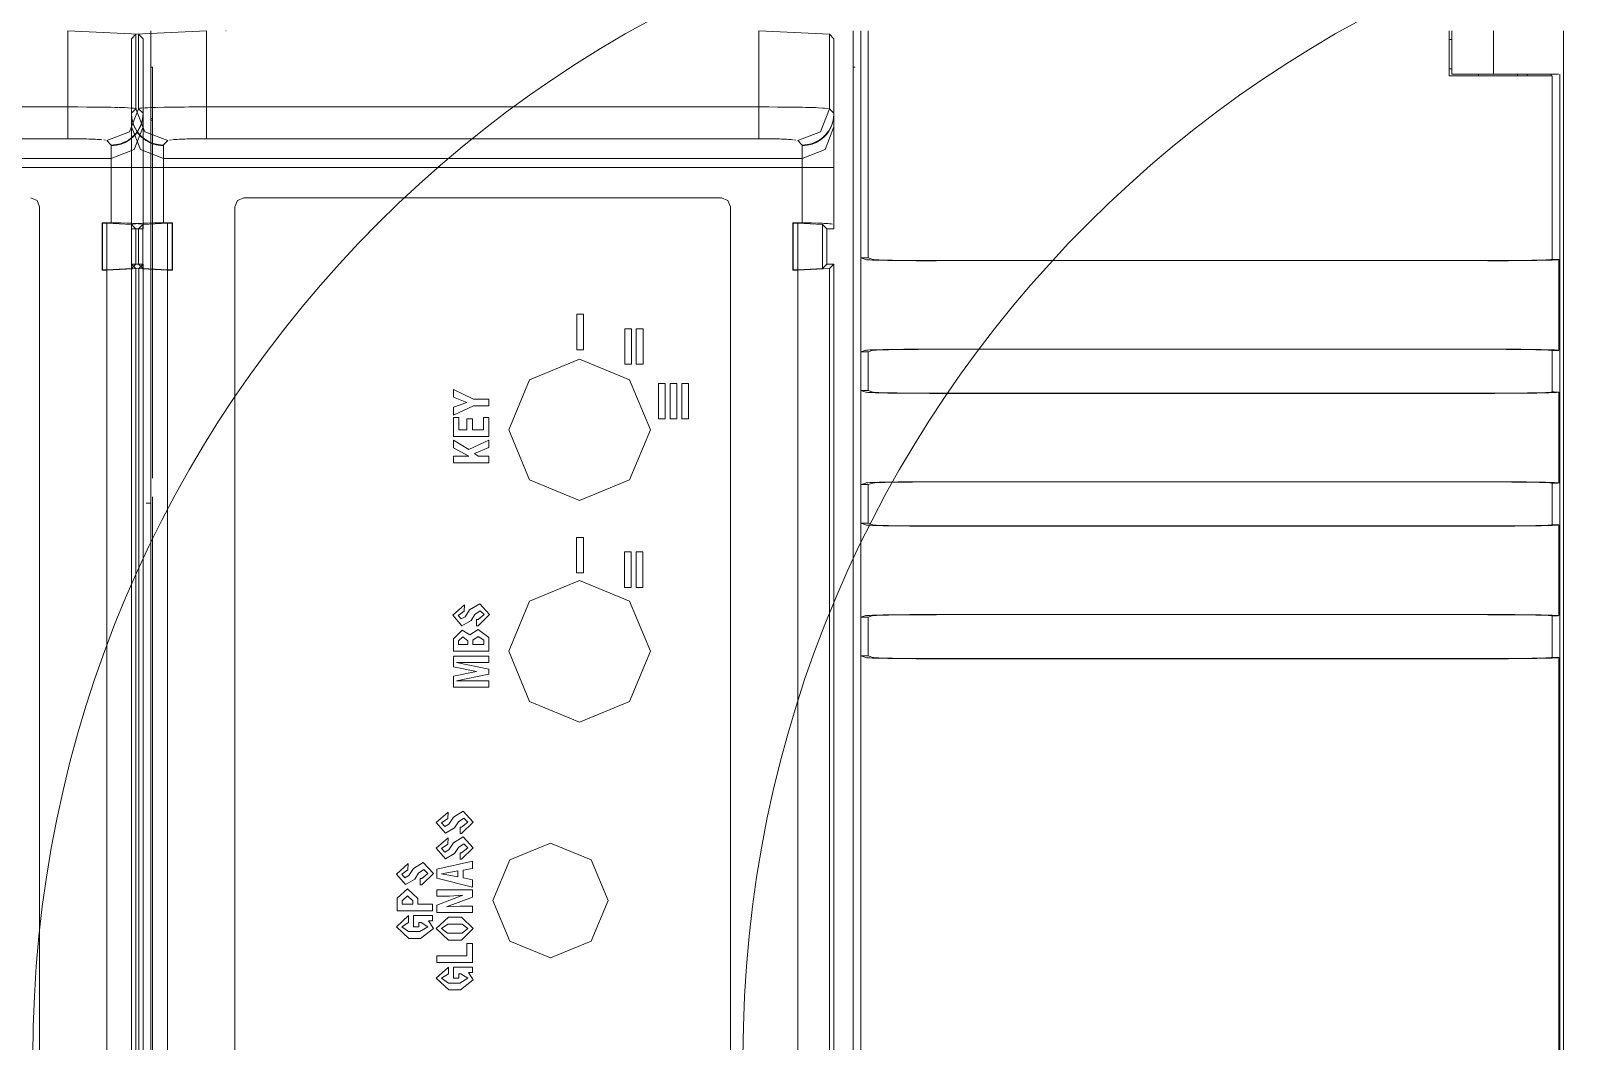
# Model space of a CAD drawing. Header units: millimetres. Extents: x -6000 to 26000, y -6000 to 26000.
# Drawn here: x 101.5 to 113.58, y -2326.02 to -2318.07 of the extents above; entities that cross this region are included whole.
import ezdxf

# ---------------------------------------------------------------- set-up
doc = ezdxf.new("R2010")
doc.units = ezdxf.units.MM
doc.header["$MEASUREMENT"] = 0
doc.layers.add('Чертеж и Рисунок_Ном._пера__7', color=7, linetype='Continuous', lineweight=15)

msp = doc.modelspace()

# ---------------------------------------------------------------- linework, layer by layer
at = {"layer": 'Чертеж и Рисунок_Ном._пера__7', "color": 7, "linetype": 'Continuous', "lineweight": 15}
for p, q in [((101.792, -2318.668), (101.792, -2318.069)), ((102.326, -2318.097), (102.291, -2318.132)), ((102.326, -2318.097), (102.326, -2318.683)), ((102.383, -2318.132), (102.348, -2318.097)), ((102.348, -2318.683), (102.348, -2318.097)), ((102.443, -2318.069), (102.443, -2334.769)), ((102.443, -2319.856), (102.443, -2318.069)), ((102.882, -2318.069), (102.882, -2318.668)), ((103.034, -2318.069), (103.037, -2318.069)), ((107.224, -2318.668), (107.224, -2318.069)), ((107.814, -2318.132), (107.779, -2318.097)), ((107.779, -2318.683), (107.779, -2318.097)), ((107.966, -2318.069), (107.966, -2334.769)), ((108.026, -2319.856), (108.026, -2318.069)), ((108.082, -2318.069), (108.082, -2319.856)), ((112.652, -2318.069), (112.652, -2318.424)), ((112.673, -2318.41), (112.673, -2318.069)), ((112.999, -2318.41), (112.999, -2318.069)), ((113.549, -2318.069), (113.549, -2334.502)), ((102.291, -2318.132), (102.291, -2318.718)), ((102.383, -2318.132), (102.383, -2318.718)), ((107.814, -2318.132), (107.814, -2318.718)), ((112.652, -2318.139), (112.673, -2318.139)), ((102.443, -2318.356), (102.457, -2318.356)), ((102.457, -2318.758), (102.457, -2318.356)), ((107.966, -2318.356), (107.98, -2318.356)), ((112.652, -2318.368), (112.673, -2318.368)), ((112.652, -2318.424), (112.956, -2318.424)), ((112.673, -2318.41), (112.999, -2318.41)), ((112.882, -2318.41), (112.882, -2318.424)), ((113.456, -2318.424), (112.956, -2318.424)), ((112.999, -2318.41), (113.511, -2318.41)), ((113.188, -2318.41), (113.188, -2318.424)), ((113.264, -2318.424), (113.264, -2318.41)), ((113.452, -2318.424), (113.452, -2318.41)), ((113.456, -2318.424), (113.461, -2318.424)), ((113.461, -2319.866), (113.461, -2318.424)), ((113.511, -2318.41), (113.511, -2318.41)), ((113.52, -2318.41), (113.52, -2334.297)), ((101.792, -2318.668), (97.451, -2318.668)), ((101.792, -2318.918), (101.792, -2318.668)), ((102.326, -2318.683), (102.291, -2318.718)), ((102.383, -2318.718), (102.348, -2318.683)), ((102.882, -2318.668), (102.882, -2318.918)), ((107.224, -2318.668), (102.882, -2318.668)), ((107.224, -2318.918), (107.224, -2318.668)), ((107.814, -2318.718), (107.779, -2318.683)), ((102.291, -2318.718), (102.291, -2318.722)), ((102.291, -2318.722), (102.291, -2318.824)), ((102.291, -2319.144), (102.291, -2318.824)), ((102.383, -2318.722), (102.383, -2318.718)), ((102.383, -2318.722), (102.383, -2318.824)), ((102.383, -2319.144), (102.383, -2318.824)), ((102.443, -2318.758), (102.457, -2318.758)), ((102.443, -2318.772), (102.457, -2318.772)), ((102.457, -2318.772), (102.457, -2318.758)), ((102.457, -2318.772), (102.457, -2321.589)), ((107.814, -2318.722), (107.814, -2318.718)), ((107.814, -2318.722), (107.814, -2318.824)), ((107.814, -2319.144), (107.814, -2318.824)), ((101.792, -2318.918), (97.451, -2318.918)), ((102.133, -2318.968), (102.098, -2318.933)), ((102.577, -2318.933), (102.541, -2318.968)), ((107.224, -2318.918), (102.882, -2318.918)), ((107.564, -2318.968), (107.529, -2318.933)), ((102.132, -2318.968), (102.133, -2318.968)), ((102.132, -2318.968), (102.132, -2318.973)), ((102.132, -2318.973), (102.132, -2319.074)), ((102.541, -2318.968), (102.542, -2318.968)), ((102.542, -2318.973), (102.542, -2318.968)), ((102.542, -2318.973), (102.542, -2319.074)), ((107.564, -2318.968), (107.564, -2318.973)), ((107.564, -2318.968), (107.564, -2318.968)), ((107.564, -2318.973), (107.564, -2319.074)), ((97.11, -2319.074), (102.132, -2319.074)), ((102.132, -2319.144), (97.11, -2319.144)), ((102.132, -2319.144), (102.132, -2319.074)), ((102.132, -2319.144), (102.383, -2319.144)), ((102.132, -2319.144), (102.132, -2319.581)), ((102.291, -2319.144), (102.291, -2319.594)), ((102.542, -2319.144), (102.291, -2319.144)), ((102.383, -2319.144), (102.383, -2319.594)), ((102.542, -2319.074), (107.564, -2319.074)), ((102.542, -2319.144), (102.542, -2319.074)), ((107.564, -2319.144), (102.542, -2319.144)), ((102.542, -2319.144), (102.542, -2319.581)), ((107.564, -2319.144), (107.564, -2319.074)), ((107.564, -2319.144), (107.814, -2319.144)), ((107.564, -2319.144), (107.564, -2319.581)), ((107.814, -2319.144), (107.814, -2319.594)), ((106.931, -2319.384), (103.175, -2319.384)), ((101.569, -2319.453), (101.569, -2333.921)), ((103.105, -2333.921), (103.105, -2319.453)), ((107.001, -2319.453), (107.001, -2333.921)), ((102.06, -2319.581), (102.063, -2319.583)), ((102.06, -2319.581), (102.06, -2319.952)), ((102.132, -2319.581), (102.06, -2319.581)), ((102.063, -2319.583), (102.099, -2319.583)), ((102.063, -2319.949), (102.063, -2319.583)), ((102.099, -2319.583), (102.099, -2319.949)), ((102.291, -2319.627), (102.291, -2319.594)), ((102.347, -2319.627), (102.291, -2319.627)), ((102.293, -2319.593), (102.327, -2319.627)), ((102.293, -2319.593), (102.293, -2319.939)), ((102.383, -2319.627), (102.327, -2319.627)), ((102.327, -2319.905), (102.327, -2319.627)), ((102.347, -2319.627), (102.381, -2319.593)), ((102.347, -2319.627), (102.347, -2319.905)), ((102.381, -2319.593), (102.381, -2319.939)), ((102.383, -2319.594), (102.383, -2319.627)), ((102.614, -2319.581), (102.542, -2319.581)), ((102.576, -2319.583), (102.576, -2319.949)), ((102.576, -2319.583), (102.611, -2319.583)), ((102.611, -2319.583), (102.614, -2319.581)), ((102.611, -2319.583), (102.611, -2319.949)), ((102.614, -2319.952), (102.614, -2319.581)), ((107.491, -2319.581), (107.491, -2319.952)), ((107.491, -2319.581), (107.494, -2319.583)), ((107.564, -2319.581), (107.491, -2319.581)), ((107.494, -2319.583), (107.53, -2319.583)), ((107.494, -2319.949), (107.494, -2319.583)), ((107.53, -2319.583), (107.53, -2319.949)), ((107.725, -2319.593), (107.725, -2319.939)), ((107.725, -2319.593), (107.759, -2319.627)), ((107.759, -2319.905), (107.759, -2319.627)), ((107.814, -2319.627), (107.759, -2319.627)), ((107.814, -2319.594), (107.814, -2319.627)), ((102.347, -2319.905), (102.291, -2319.905)), ((102.326, -2319.94), (102.291, -2319.905)), ((102.291, -2332.148), (102.291, -2319.905)), ((102.293, -2319.939), (102.327, -2319.905)), ((102.383, -2319.905), (102.327, -2319.905)), ((102.347, -2319.905), (102.381, -2319.939)), ((102.383, -2319.905), (102.349, -2319.94)), ((102.383, -2319.905), (102.383, -2332.148)), ((102.443, -2319.856), (102.443, -2320.595)), ((107.725, -2319.939), (107.759, -2319.905)), ((107.814, -2319.905), (107.759, -2319.905)), ((107.814, -2319.905), (107.78, -2319.94)), ((107.814, -2319.905), (107.814, -2332.148)), ((107.814, -2319.905), (107.814, -2324.377)), ((108.064, -2319.868), (108.026, -2319.856)), ((108.026, -2319.856), (108.082, -2319.856)), ((108.026, -2319.856), (108.026, -2320.595)), ((108.12, -2319.868), (108.082, -2319.856)), ((112.956, -2319.877), (108.62, -2319.877)), ((113.461, -2319.866), (113.456, -2319.868)), ((113.512, -2320.582), (113.512, -2319.868)), ((102.06, -2319.952), (102.063, -2319.949)), ((102.099, -2319.952), (102.06, -2319.952)), ((102.063, -2319.949), (102.099, -2319.949)), ((102.099, -2332.101), (102.099, -2319.952)), ((102.326, -2332.113), (102.326, -2319.94)), ((102.349, -2332.113), (102.349, -2319.94)), ((102.576, -2319.949), (102.611, -2319.949)), ((102.576, -2332.101), (102.576, -2319.952)), ((102.614, -2319.952), (102.576, -2319.952)), ((102.611, -2319.949), (102.614, -2319.952)), ((107.491, -2319.952), (107.494, -2319.949)), ((107.53, -2319.952), (107.491, -2319.952)), ((107.494, -2319.949), (107.53, -2319.949)), ((107.53, -2332.101), (107.53, -2319.952)), ((107.78, -2332.113), (107.78, -2319.94)), ((102.443, -2320.899), (102.443, -2320.595)), ((108.026, -2320.595), (108.064, -2320.582)), ((108.026, -2320.595), (108.082, -2320.595)), ((108.026, -2320.899), (108.026, -2320.595)), ((108.12, -2320.582), (108.082, -2320.595)), ((108.082, -2320.595), (108.082, -2320.899)), ((108.62, -2320.573), (112.956, -2320.573)), ((112.956, -2320.574), (108.62, -2320.574)), ((113.461, -2320.584), (113.456, -2320.582)), ((113.461, -2320.91), (113.461, -2320.584)), ((102.443, -2320.899), (102.443, -2321.638)), ((108.064, -2320.912), (108.026, -2320.899)), ((108.026, -2320.899), (108.026, -2321.638)), ((108.026, -2320.899), (108.082, -2320.899)), ((108.12, -2320.912), (108.082, -2320.899)), ((112.956, -2320.92), (108.62, -2320.92)), ((112.956, -2320.921), (108.62, -2320.921)), ((113.461, -2320.91), (113.456, -2320.912)), ((113.512, -2321.626), (113.512, -2320.912)), ((102.443, -2321.942), (102.443, -2321.638)), ((108.026, -2321.638), (108.064, -2321.626)), ((108.026, -2321.638), (108.082, -2321.638)), ((108.026, -2321.942), (108.026, -2321.638)), ((108.12, -2321.626), (108.082, -2321.638)), ((108.082, -2321.638), (108.082, -2321.942)), ((108.62, -2321.616), (112.956, -2321.616)), ((112.956, -2321.617), (108.62, -2321.617)), ((113.461, -2321.628), (113.456, -2321.626)), ((113.461, -2321.953), (113.461, -2321.628)), ((102.408, -2321.785), (102.443, -2321.785)), ((102.457, -2327.666), (102.457, -2321.734)), ((102.443, -2321.942), (102.443, -2322.682)), ((108.026, -2321.942), (108.026, -2322.682)), ((108.026, -2321.942), (108.082, -2321.942)), ((108.064, -2321.955), (108.026, -2321.942)), ((108.12, -2321.955), (108.082, -2321.942)), ((112.956, -2321.963), (108.62, -2321.963)), ((112.956, -2321.964), (108.62, -2321.964)), ((113.461, -2321.953), (113.456, -2321.955)), ((113.512, -2322.669), (113.512, -2321.955)), ((102.443, -2322.986), (102.443, -2322.682)), ((108.026, -2322.682), (108.064, -2322.669)), ((108.026, -2322.682), (108.082, -2322.682)), ((108.026, -2322.986), (108.026, -2322.682)), ((108.12, -2322.669), (108.082, -2322.682)), ((108.082, -2322.682), (108.082, -2322.986)), ((108.62, -2322.66), (112.956, -2322.66)), ((112.956, -2322.661), (108.62, -2322.661)), ((113.461, -2322.671), (113.456, -2322.669)), ((113.461, -2322.996), (113.461, -2322.671)), ((102.443, -2322.986), (102.443, -2334.795)), ((108.026, -2322.986), (108.082, -2322.986)), ((108.026, -2322.986), (108.026, -2332.072)), ((108.064, -2322.998), (108.026, -2322.986)), ((108.12, -2322.998), (108.082, -2322.986)), ((112.956, -2323.007), (108.62, -2323.007)), ((112.956, -2323.008), (108.62, -2323.008)), ((113.461, -2322.996), (113.456, -2322.998)), ((113.512, -2334.339), (113.512, -2322.998))]:
    msp.add_line(p, q, dxfattribs=at)
at = {"layer": 'Чертеж и Рисунок_Ном._пера__7', "color": 7, "linetype": 'Continuous', "lineweight": 15, "flags": 128}
for points in [[(102.348, -2318.097), (101.792, -2318.069)], [(102.348, -2318.097), (101.792, -2318.069)], [(102.348, -2318.097), (101.792, -2318.069)], [(102.348, -2318.097), (101.792, -2318.069)], [(102.348, -2318.097), (101.792, -2318.069)], [(102.348, -2318.097), (101.792, -2318.069)], [(102.348, -2318.097), (101.792, -2318.069)], [(102.348, -2318.097), (101.792, -2318.069)], [(102.348, -2318.097), (101.792, -2318.069)], [(102.348, -2318.097), (101.792, -2318.069)], [(102.348, -2318.097), (101.792, -2318.069)], [(102.348, -2318.097), (101.792, -2318.069)], [(102.348, -2318.097), (101.792, -2318.069)], [(102.348, -2318.097), (101.792, -2318.069)], [(102.348, -2318.097), (101.792, -2318.069)], [(102.348, -2318.097), (101.792, -2318.069)], [(102.348, -2318.097), (101.792, -2318.069)], [(102.348, -2318.097), (101.792, -2318.069)], [(102.348, -2318.097), (101.792, -2318.069)], [(102.348, -2318.097), (101.792, -2318.069)], [(102.348, -2318.097), (101.792, -2318.069)], [(102.882, -2318.069), (102.326, -2318.097)], [(102.882, -2318.069), (102.326, -2318.097)], [(102.882, -2318.069), (102.326, -2318.097)], [(102.882, -2318.069), (102.326, -2318.097)], [(102.882, -2318.069), (102.326, -2318.097)], [(102.882, -2318.069), (102.326, -2318.097)], [(102.882, -2318.069), (102.326, -2318.097)], [(102.882, -2318.069), (102.326, -2318.097)], [(102.882, -2318.069), (102.326, -2318.097)], [(102.882, -2318.069), (102.326, -2318.097)], [(102.882, -2318.069), (102.326, -2318.097)], [(102.882, -2318.069), (102.326, -2318.097)], [(102.882, -2318.069), (102.326, -2318.097)], [(102.882, -2318.069), (102.326, -2318.097)], [(102.882, -2318.069), (102.326, -2318.097)], [(102.882, -2318.069), (102.326, -2318.097)], [(102.882, -2318.069), (102.326, -2318.097)], [(102.882, -2318.069), (102.326, -2318.097)], [(102.882, -2318.069), (102.326, -2318.097)], [(102.882, -2318.069), (102.326, -2318.097)], [(102.882, -2318.069), (102.326, -2318.097)], [(107.779, -2318.097), (107.224, -2318.069)], [(107.779, -2318.097), (107.224, -2318.069)], [(107.779, -2318.097), (107.224, -2318.069)], [(107.779, -2318.097), (107.224, -2318.069)], [(107.779, -2318.097), (107.224, -2318.069)], [(107.779, -2318.097), (107.224, -2318.069)], [(107.779, -2318.097), (107.224, -2318.069)], [(107.779, -2318.097), (107.224, -2318.069)], [(107.779, -2318.097), (107.224, -2318.069)], [(107.779, -2318.097), (107.224, -2318.069)], [(107.779, -2318.097), (107.224, -2318.069)], [(107.779, -2318.097), (107.224, -2318.069)], [(107.779, -2318.097), (107.224, -2318.069)], [(107.779, -2318.097), (107.224, -2318.069)], [(107.779, -2318.097), (107.224, -2318.069)], [(107.779, -2318.097), (107.224, -2318.069)], [(107.779, -2318.097), (107.224, -2318.069)], [(107.779, -2318.097), (107.224, -2318.069)], [(107.779, -2318.097), (107.224, -2318.069)], [(107.779, -2318.097), (107.224, -2318.069)], [(107.779, -2318.097), (107.224, -2318.069)], [(102.072, -2318.67), (102.041, -2318.67), (101.974, -2318.669), (101.94, -2318.669), (101.87, -2318.668), (101.792, -2318.668)], [(102.132, -2318.671), (102.103, -2318.671), (102.072, -2318.67)], [(102.098, -2318.933), (102.277, -2318.863), (102.348, -2318.683)], [(102.16, -2318.672), (102.132, -2318.671)], [(102.186, -2318.673), (102.16, -2318.672)], [(102.239, -2318.674), (102.216, -2318.674), (102.191, -2318.673)], [(102.26, -2318.675), (102.239, -2318.674)], [(102.31, -2318.678), (102.295, -2318.677), (102.26, -2318.675)], [(102.332, -2318.68), (102.31, -2318.678)], [(102.577, -2318.933), (102.397, -2318.863), (102.326, -2318.683)], [(102.368, -2318.678), (102.355, -2318.679), (102.344, -2318.68)], [(102.4, -2318.676), (102.368, -2318.678)], [(102.419, -2318.675), (102.4, -2318.676)], [(102.464, -2318.673), (102.441, -2318.674), (102.419, -2318.675)], [(102.488, -2318.673), (102.464, -2318.673)], [(102.578, -2318.671), (102.549, -2318.671), (102.494, -2318.673)], [(102.609, -2318.67), (102.578, -2318.671)], [(102.708, -2318.669), (102.674, -2318.669), (102.609, -2318.67)], [(102.742, -2318.668), (102.708, -2318.669)], [(102.811, -2318.668), (102.777, -2318.668), (102.742, -2318.668)], [(102.847, -2318.668), (102.811, -2318.668)], [(102.882, -2318.668), (102.847, -2318.668)], [(107.301, -2318.668), (107.224, -2318.668)], [(107.371, -2318.669), (107.301, -2318.668)], [(107.406, -2318.669), (107.371, -2318.669)], [(107.564, -2318.671), (107.534, -2318.671), (107.504, -2318.67), (107.472, -2318.67), (107.406, -2318.669)], [(107.529, -2318.933), (107.709, -2318.863), (107.779, -2318.683)], [(107.592, -2318.672), (107.564, -2318.671)], [(107.618, -2318.673), (107.592, -2318.672)], [(107.647, -2318.674), (107.623, -2318.673)], [(107.691, -2318.675), (107.67, -2318.674), (107.647, -2318.674)], [(107.726, -2318.677), (107.691, -2318.675)], [(107.741, -2318.678), (107.726, -2318.677)], [(107.771, -2318.681), (107.741, -2318.678)], [(102.132, -2319.074), (102.313, -2319.004), (102.383, -2318.824)], [(102.291, -2318.718), (102.295, -2318.76)], [(102.291, -2318.722), (102.295, -2318.763)], [(102.542, -2319.074), (102.362, -2319.004), (102.291, -2318.824)], [(102.295, -2318.76), (102.302, -2318.789), (102.311, -2318.815)], [(102.295, -2318.763), (102.302, -2318.793), (102.311, -2318.818)], [(102.311, -2318.815), (102.322, -2318.837)], [(102.311, -2318.818), (102.322, -2318.841)], [(102.364, -2318.818), (102.353, -2318.841)], [(102.357, -2318.828), (102.37, -2318.796)], [(102.379, -2318.763), (102.373, -2318.793), (102.364, -2318.818)], [(102.37, -2318.796), (102.38, -2318.759), (102.383, -2318.718)], [(102.383, -2318.722), (102.379, -2318.763)], [(107.564, -2319.074), (107.744, -2319.004), (107.814, -2318.824)], [(107.795, -2318.818), (107.784, -2318.841)], [(107.789, -2318.828), (107.802, -2318.796)], [(107.804, -2318.793), (107.795, -2318.818)], [(107.802, -2318.796), (107.811, -2318.759)], [(107.814, -2318.722), (107.811, -2318.763), (107.804, -2318.793)], [(107.811, -2318.759), (107.814, -2318.718)], [(101.808, -2318.918), (101.792, -2318.918)], [(101.827, -2318.918), (101.808, -2318.918)], [(101.847, -2318.918), (101.827, -2318.918)], [(101.885, -2318.919), (101.866, -2318.919), (101.847, -2318.918)], [(101.921, -2318.92), (101.903, -2318.919), (101.885, -2318.919)], [(101.939, -2318.92), (101.921, -2318.92)], [(101.972, -2318.921), (101.955, -2318.921), (101.939, -2318.92)], [(101.989, -2318.922), (101.972, -2318.921)], [(102.024, -2318.924), (102.01, -2318.923), (101.989, -2318.922)], [(102.058, -2318.926), (102.048, -2318.925), (102.037, -2318.924), (102.024, -2318.924)], [(102.088, -2318.93), (102.075, -2318.928)], [(102.243, -2318.947), (102.211, -2318.96)], [(102.229, -2318.949), (102.252, -2318.938)], [(102.289, -2318.917), (102.269, -2318.932), (102.243, -2318.947)], [(102.252, -2318.938), (102.27, -2318.927)], [(102.27, -2318.927), (102.281, -2318.92)], [(102.281, -2318.92), (102.298, -2318.906)], [(102.306, -2318.903), (102.289, -2318.917)], [(102.298, -2318.906), (102.313, -2318.891), (102.328, -2318.875)], [(102.334, -2318.871), (102.321, -2318.887), (102.306, -2318.903)], [(102.322, -2318.837), (102.333, -2318.856)], [(102.322, -2318.841), (102.333, -2318.86)], [(102.328, -2318.875), (102.342, -2318.855)], [(102.333, -2318.856), (102.34, -2318.867)], [(102.333, -2318.86), (102.34, -2318.871)], [(102.342, -2318.86), (102.334, -2318.871)], [(102.34, -2318.867), (102.354, -2318.883)], [(102.34, -2318.871), (102.354, -2318.887), (102.369, -2318.903), (102.385, -2318.917), (102.405, -2318.932), (102.432, -2318.947), (102.464, -2318.96), (102.502, -2318.969), (102.542, -2318.973)], [(102.342, -2318.855), (102.357, -2318.828)], [(102.353, -2318.841), (102.342, -2318.86)], [(102.354, -2318.883), (102.369, -2318.899), (102.385, -2318.913), (102.405, -2318.928)], [(102.405, -2318.928), (102.431, -2318.943)], [(102.431, -2318.943), (102.463, -2318.956)], [(102.605, -2318.927), (102.591, -2318.929)], [(102.635, -2318.925), (102.624, -2318.925), (102.614, -2318.926)], [(102.649, -2318.924), (102.635, -2318.925)], [(102.68, -2318.922), (102.666, -2318.923), (102.649, -2318.924)], [(102.711, -2318.921), (102.695, -2318.921), (102.68, -2318.922)], [(102.763, -2318.919), (102.745, -2318.92), (102.728, -2318.92), (102.711, -2318.921)], [(102.781, -2318.919), (102.763, -2318.919)], [(102.8, -2318.919), (102.781, -2318.919)], [(102.838, -2318.918), (102.818, -2318.918), (102.8, -2318.919)], [(102.882, -2318.918), (102.86, -2318.918), (102.838, -2318.918)], [(107.316, -2318.919), (107.297, -2318.918), (107.278, -2318.918), (107.259, -2318.918), (107.24, -2318.918), (107.224, -2318.918)], [(107.353, -2318.92), (107.335, -2318.919), (107.316, -2318.919)], [(107.403, -2318.921), (107.387, -2318.92), (107.37, -2318.92), (107.353, -2318.92)], [(107.421, -2318.922), (107.403, -2318.921)], [(107.456, -2318.924), (107.441, -2318.923), (107.421, -2318.922)], [(107.468, -2318.924), (107.456, -2318.924)], [(107.479, -2318.925), (107.468, -2318.924)], [(107.49, -2318.926), (107.479, -2318.925)], [(107.514, -2318.929), (107.499, -2318.927)], [(107.721, -2318.917), (107.701, -2318.932), (107.674, -2318.947), (107.642, -2318.96), (107.604, -2318.969)], [(107.661, -2318.949), (107.683, -2318.938)], [(107.683, -2318.938), (107.702, -2318.927)], [(107.702, -2318.927), (107.713, -2318.92)], [(107.713, -2318.92), (107.729, -2318.906)], [(107.765, -2318.871), (107.752, -2318.887), (107.737, -2318.903), (107.721, -2318.917)], [(107.729, -2318.906), (107.745, -2318.891)], [(107.745, -2318.891), (107.759, -2318.875), (107.774, -2318.855)], [(107.773, -2318.86), (107.765, -2318.871)], [(107.784, -2318.841), (107.773, -2318.86)], [(107.774, -2318.855), (107.789, -2318.828)], [(102.173, -2318.969), (102.132, -2318.973)], [(102.133, -2318.968), (102.174, -2318.965)], [(102.211, -2318.96), (102.173, -2318.969)], [(102.174, -2318.965), (102.204, -2318.958), (102.229, -2318.949)], [(102.463, -2318.956), (102.501, -2318.965), (102.541, -2318.968)], [(107.564, -2318.968), (107.606, -2318.965), (107.635, -2318.958)], [(107.604, -2318.969), (107.564, -2318.973)], [(107.635, -2318.958), (107.661, -2318.949)], [(101.549, -2319.404), (101.5, -2319.384)], [(101.569, -2319.453), (101.549, -2319.404)], [(103.126, -2319.404), (103.105, -2319.453)], [(103.175, -2319.384), (103.126, -2319.404)], [(106.98, -2319.404), (106.931, -2319.384)], [(107.001, -2319.453), (106.98, -2319.404)], [(102.293, -2319.593), (102.099, -2319.583)], [(102.293, -2319.593), (102.099, -2319.583)], [(102.293, -2319.593), (102.099, -2319.583)], [(102.293, -2319.593), (102.099, -2319.583)], [(102.293, -2319.593), (102.099, -2319.583)], [(102.293, -2319.593), (102.099, -2319.583)], [(102.293, -2319.593), (102.099, -2319.583)], [(102.293, -2319.593), (102.099, -2319.583)], [(102.293, -2319.593), (102.099, -2319.583)], [(102.293, -2319.593), (102.099, -2319.583)], [(102.293, -2319.593), (102.099, -2319.583)], [(102.293, -2319.593), (102.099, -2319.583)], [(102.293, -2319.593), (102.099, -2319.583)], [(102.293, -2319.593), (102.099, -2319.583)], [(102.293, -2319.593), (102.099, -2319.583)], [(102.293, -2319.593), (102.099, -2319.583)], [(102.293, -2319.593), (102.099, -2319.583)], [(102.293, -2319.593), (102.099, -2319.583)], [(102.293, -2319.593), (102.099, -2319.583)], [(102.293, -2319.593), (102.099, -2319.583)], [(102.293, -2319.593), (102.099, -2319.583)], [(102.207, -2319.581), (102.169, -2319.581), (102.132, -2319.581)], [(102.254, -2319.582), (102.207, -2319.581)], [(102.289, -2319.583), (102.254, -2319.582)], [(102.321, -2319.585), (102.306, -2319.584), (102.289, -2319.583)], [(102.291, -2319.594), (102.303, -2319.59)], [(102.303, -2319.59), (102.314, -2319.588), (102.326, -2319.587), (102.34, -2319.586)], [(102.334, -2319.586), (102.321, -2319.585)], [(102.348, -2319.587), (102.334, -2319.586)], [(102.34, -2319.586), (102.354, -2319.585), (102.369, -2319.584)], [(102.36, -2319.588), (102.348, -2319.587)], [(102.371, -2319.59), (102.36, -2319.588)], [(102.369, -2319.584), (102.385, -2319.583), (102.42, -2319.582), (102.468, -2319.581)], [(102.576, -2319.583), (102.381, -2319.593)], [(102.576, -2319.583), (102.381, -2319.593)], [(102.576, -2319.583), (102.381, -2319.593)], [(102.576, -2319.583), (102.381, -2319.593)], [(102.576, -2319.583), (102.381, -2319.593)], [(102.576, -2319.583), (102.381, -2319.593)], [(102.576, -2319.583), (102.381, -2319.593)], [(102.576, -2319.583), (102.381, -2319.593)], [(102.576, -2319.583), (102.381, -2319.593)], [(102.576, -2319.583), (102.381, -2319.593)], [(102.576, -2319.583), (102.381, -2319.593)], [(102.576, -2319.583), (102.381, -2319.593)], [(102.576, -2319.583), (102.381, -2319.593)], [(102.576, -2319.583), (102.381, -2319.593)], [(102.576, -2319.583), (102.381, -2319.593)], [(102.576, -2319.583), (102.381, -2319.593)], [(102.576, -2319.583), (102.381, -2319.593)], [(102.576, -2319.583), (102.381, -2319.593)], [(102.576, -2319.583), (102.381, -2319.593)], [(102.576, -2319.583), (102.381, -2319.593)], [(102.576, -2319.583), (102.381, -2319.593)], [(102.468, -2319.581), (102.505, -2319.581), (102.542, -2319.581)], [(107.725, -2319.593), (107.53, -2319.583)], [(107.725, -2319.593), (107.53, -2319.583)], [(107.725, -2319.593), (107.53, -2319.583)], [(107.725, -2319.593), (107.53, -2319.583)], [(107.725, -2319.593), (107.53, -2319.583)], [(107.725, -2319.593), (107.53, -2319.583)], [(107.725, -2319.593), (107.53, -2319.583)], [(107.725, -2319.593), (107.53, -2319.583)], [(107.725, -2319.593), (107.53, -2319.583)], [(107.725, -2319.593), (107.53, -2319.583)], [(107.725, -2319.593), (107.53, -2319.583)], [(107.725, -2319.593), (107.53, -2319.583)], [(107.725, -2319.593), (107.53, -2319.583)], [(107.725, -2319.593), (107.53, -2319.583)], [(107.725, -2319.593), (107.53, -2319.583)], [(107.725, -2319.593), (107.53, -2319.583)], [(107.725, -2319.593), (107.53, -2319.583)], [(107.725, -2319.593), (107.53, -2319.583)], [(107.725, -2319.593), (107.53, -2319.583)], [(107.725, -2319.593), (107.53, -2319.583)], [(107.725, -2319.593), (107.53, -2319.583)], [(107.601, -2319.581), (107.564, -2319.581)], [(107.686, -2319.582), (107.638, -2319.581), (107.601, -2319.581)], [(107.737, -2319.584), (107.721, -2319.583), (107.686, -2319.582)], [(107.779, -2319.587), (107.765, -2319.586), (107.752, -2319.585), (107.737, -2319.584)], [(107.792, -2319.588), (107.779, -2319.587)], [(107.803, -2319.59), (107.792, -2319.588)], [(102.099, -2319.949), (102.293, -2319.939)], [(102.099, -2319.949), (102.293, -2319.939)], [(102.099, -2319.949), (102.293, -2319.939)], [(102.099, -2319.949), (102.293, -2319.939)], [(102.099, -2319.949), (102.293, -2319.939)], [(102.099, -2319.949), (102.293, -2319.939)], [(102.099, -2319.949), (102.293, -2319.939)], [(102.099, -2319.949), (102.293, -2319.939)], [(102.099, -2319.949), (102.293, -2319.939)], [(102.099, -2319.949), (102.293, -2319.939)], [(102.099, -2319.949), (102.293, -2319.939)], [(102.099, -2319.949), (102.293, -2319.939)], [(102.099, -2319.949), (102.293, -2319.939)], [(102.099, -2319.949), (102.293, -2319.939)], [(102.099, -2319.949), (102.293, -2319.939)], [(102.099, -2319.949), (102.293, -2319.939)], [(102.099, -2319.949), (102.293, -2319.939)], [(102.099, -2319.949), (102.293, -2319.939)], [(102.099, -2319.949), (102.293, -2319.939)], [(102.099, -2319.949), (102.293, -2319.939)], [(102.099, -2319.949), (102.293, -2319.939)], [(102.099, -2319.952), (102.349, -2319.94)], [(102.099, -2319.952), (102.349, -2319.94)], [(102.099, -2319.952), (102.349, -2319.94)], [(102.099, -2319.952), (102.349, -2319.94)], [(102.099, -2319.952), (102.349, -2319.94)], [(102.099, -2319.952), (102.349, -2319.94)], [(102.099, -2319.952), (102.349, -2319.94)], [(102.099, -2319.952), (102.349, -2319.94)], [(102.099, -2319.952), (102.349, -2319.94)], [(102.099, -2319.952), (102.349, -2319.94)], [(102.099, -2319.952), (102.349, -2319.94)], [(102.099, -2319.952), (102.349, -2319.94)], [(102.099, -2319.952), (102.349, -2319.94)], [(102.099, -2319.952), (102.349, -2319.94)], [(102.099, -2319.952), (102.349, -2319.94)], [(102.099, -2319.952), (102.349, -2319.94)], [(102.099, -2319.952), (102.349, -2319.94)], [(102.099, -2319.952), (102.349, -2319.94)], [(102.099, -2319.952), (102.349, -2319.94)], [(102.099, -2319.952), (102.349, -2319.94)], [(102.099, -2319.952), (102.349, -2319.94)], [(102.326, -2319.94), (102.576, -2319.952)], [(102.326, -2319.94), (102.576, -2319.952)], [(102.326, -2319.94), (102.576, -2319.952)], [(102.326, -2319.94), (102.576, -2319.952)], [(102.326, -2319.94), (102.576, -2319.952)], [(102.326, -2319.94), (102.576, -2319.952)], [(102.326, -2319.94), (102.576, -2319.952)], [(102.326, -2319.94), (102.576, -2319.952)], [(102.326, -2319.94), (102.576, -2319.952)], [(102.326, -2319.94), (102.576, -2319.952)], [(102.326, -2319.94), (102.576, -2319.952)], [(102.326, -2319.94), (102.576, -2319.952)], [(102.326, -2319.94), (102.576, -2319.952)], [(102.326, -2319.94), (102.576, -2319.952)], [(102.326, -2319.94), (102.576, -2319.952)], [(102.326, -2319.94), (102.576, -2319.952)], [(102.326, -2319.94), (102.576, -2319.952)], [(102.326, -2319.94), (102.576, -2319.952)], [(102.326, -2319.94), (102.576, -2319.952)], [(102.326, -2319.94), (102.576, -2319.952)], [(102.326, -2319.94), (102.576, -2319.952)], [(102.381, -2319.939), (102.576, -2319.949)], [(102.381, -2319.939), (102.576, -2319.949)], [(102.381, -2319.939), (102.576, -2319.949)], [(102.381, -2319.939), (102.576, -2319.949)], [(102.381, -2319.939), (102.576, -2319.949)], [(102.381, -2319.939), (102.576, -2319.949)], [(102.381, -2319.939), (102.576, -2319.949)], [(102.381, -2319.939), (102.576, -2319.949)], [(102.381, -2319.939), (102.576, -2319.949)], [(102.381, -2319.939), (102.576, -2319.949)], [(102.381, -2319.939), (102.576, -2319.949)], [(102.381, -2319.939), (102.576, -2319.949)], [(102.381, -2319.939), (102.576, -2319.949)], [(102.381, -2319.939), (102.576, -2319.949)], [(102.381, -2319.939), (102.576, -2319.949)], [(102.381, -2319.939), (102.576, -2319.949)], [(102.381, -2319.939), (102.576, -2319.949)], [(102.381, -2319.939), (102.576, -2319.949)], [(102.381, -2319.939), (102.576, -2319.949)], [(102.381, -2319.939), (102.576, -2319.949)], [(102.381, -2319.939), (102.576, -2319.949)], [(107.53, -2319.949), (107.725, -2319.939)], [(107.53, -2319.949), (107.725, -2319.939)], [(107.53, -2319.949), (107.725, -2319.939)], [(107.53, -2319.949), (107.725, -2319.939)], [(107.53, -2319.949), (107.725, -2319.939)], [(107.53, -2319.949), (107.725, -2319.939)], [(107.53, -2319.949), (107.725, -2319.939)], [(107.53, -2319.949), (107.725, -2319.939)], [(107.53, -2319.949), (107.725, -2319.939)], [(107.53, -2319.949), (107.725, -2319.939)], [(107.53, -2319.949), (107.725, -2319.939)], [(107.53, -2319.949), (107.725, -2319.939)], [(107.53, -2319.949), (107.725, -2319.939)], [(107.53, -2319.949), (107.725, -2319.939)], [(107.53, -2319.949), (107.725, -2319.939)], [(107.53, -2319.949), (107.725, -2319.939)], [(107.53, -2319.949), (107.725, -2319.939)], [(107.53, -2319.949), (107.725, -2319.939)], [(107.53, -2319.949), (107.725, -2319.939)], [(107.53, -2319.949), (107.725, -2319.939)], [(107.53, -2319.949), (107.725, -2319.939)], [(107.53, -2319.952), (107.78, -2319.94)], [(107.53, -2319.952), (107.78, -2319.94)], [(107.53, -2319.952), (107.78, -2319.94)], [(107.53, -2319.952), (107.78, -2319.94)], [(107.53, -2319.952), (107.78, -2319.94)], [(107.53, -2319.952), (107.78, -2319.94)], [(107.53, -2319.952), (107.78, -2319.94)], [(107.53, -2319.952), (107.78, -2319.94)], [(107.53, -2319.952), (107.78, -2319.94)], [(107.53, -2319.952), (107.78, -2319.94)], [(107.53, -2319.952), (107.78, -2319.94)], [(107.53, -2319.952), (107.78, -2319.94)], [(107.53, -2319.952), (107.78, -2319.94)], [(107.53, -2319.952), (107.78, -2319.94)], [(107.53, -2319.952), (107.78, -2319.94)], [(107.53, -2319.952), (107.78, -2319.94)], [(107.53, -2319.952), (107.78, -2319.94)], [(107.53, -2319.952), (107.78, -2319.94)], [(107.53, -2319.952), (107.78, -2319.94)], [(107.53, -2319.952), (107.78, -2319.94)], [(107.53, -2319.952), (107.78, -2319.94)], [(104.951, -2322.82), (104.89, -2322.782), (104.822, -2322.851), (104.822, -2322.949), (105.101, -2322.949)], [(105.101, -2322.949), (105.101, -2322.842), (105.018, -2322.779), (104.951, -2322.82)]]:
    msp.add_lwpolyline(points, dxfattribs=at)
for points in [[(105.845, -2320.299), (105.792, -2320.299), (105.792, -2320.578), (105.845, -2320.578)], [(106.222, -2320.413), (106.169, -2320.413), (106.169, -2320.692), (106.222, -2320.692)], [(106.313, -2320.413), (106.26, -2320.413), (106.26, -2320.692), (106.313, -2320.692)], [(106.371, -2321.207), (106.208, -2320.814), (105.815, -2320.651), (105.421, -2320.814), (105.258, -2321.207), (105.421, -2321.601), (105.815, -2321.764), (106.208, -2321.601)], [(106.487, -2320.842), (106.434, -2320.842), (106.434, -2321.121), (106.487, -2321.121)], [(106.579, -2320.842), (106.526, -2320.842), (106.526, -2321.121), (106.579, -2321.121)], [(106.67, -2320.842), (106.617, -2320.842), (106.617, -2321.121), (106.67, -2321.121)], [(104.822, -2321.093), (104.981, -2321.019), (105.101, -2321.019), (105.101, -2320.967), (104.981, -2320.967), (104.822, -2320.891), (104.822, -2320.951), (104.929, -2320.993), (104.822, -2321.03)], [(104.822, -2321.26), (105.101, -2321.26), (105.101, -2321.111), (105.058, -2321.111), (105.058, -2321.207), (104.972, -2321.207), (104.972, -2321.12), (104.929, -2321.12), (104.929, -2321.207), (104.864, -2321.207), (104.864, -2321.111), (104.822, -2321.111)], [(104.822, -2321.414), (104.822, -2321.467), (105.101, -2321.467), (105.101, -2321.414), (105.017, -2321.414), (104.989, -2321.394), (105.101, -2321.347), (105.101, -2321.288), (104.943, -2321.361), (104.822, -2321.29), (104.822, -2321.35), (104.943, -2321.414)], [(105.844, -2322.054), (105.791, -2322.054), (105.791, -2322.333), (105.844, -2322.333)], [(106.22, -2322.168), (106.167, -2322.168), (106.167, -2322.447), (106.22, -2322.447)], [(106.312, -2322.168), (106.259, -2322.168), (106.259, -2322.447), (106.312, -2322.447)], [(106.371, -2322.949), (106.208, -2322.556), (105.815, -2322.393), (105.421, -2322.556), (105.258, -2322.949), (105.421, -2323.343), (105.815, -2323.506), (106.208, -2323.343)], [(104.91, -2322.583), (104.817, -2322.665), (104.889, -2322.748), (104.961, -2322.706), (104.992, -2322.659), (105.033, -2322.63), (105.065, -2322.661), (105.016, -2322.7), (105.005, -2322.7), (105.005, -2322.75), (105.016, -2322.75), (105.107, -2322.661), (105.029, -2322.575), (104.95, -2322.623), (104.914, -2322.677), (104.883, -2322.695), (104.859, -2322.667), (104.907, -2322.633)], [(104.862, -2322.896), (104.862, -2322.867), (104.897, -2322.835), (104.935, -2322.868), (104.935, -2322.896)], [(104.975, -2322.896), (104.975, -2322.862), (105.018, -2322.833), (105.061, -2322.862), (105.061, -2322.896)], [(104.822, -2323.231), (105.101, -2323.231), (105.101, -2323.182), (104.848, -2323.182), (105.101, -2323.128), (105.101, -2323.09), (104.848, -2323.037), (105.101, -2323.037), (105.101, -2322.988), (104.822, -2322.988), (104.822, -2323.072), (105.003, -2323.109), (104.822, -2323.146)], [(104.781, -2324.214), (104.688, -2324.296), (104.76, -2324.379), (104.832, -2324.337), (104.863, -2324.29), (104.905, -2324.261), (104.936, -2324.292), (104.887, -2324.331), (104.876, -2324.331), (104.876, -2324.381), (104.887, -2324.381), (104.979, -2324.292), (104.9, -2324.206), (104.822, -2324.254), (104.786, -2324.308), (104.754, -2324.326), (104.73, -2324.297), (104.778, -2324.264)], [(104.781, -2324.416), (104.688, -2324.498), (104.76, -2324.581), (104.832, -2324.539), (104.863, -2324.492), (104.905, -2324.463), (104.936, -2324.494), (104.887, -2324.533), (104.876, -2324.533), (104.876, -2324.583), (104.887, -2324.583), (104.979, -2324.494), (104.9, -2324.408), (104.822, -2324.456), (104.786, -2324.51), (104.754, -2324.528), (104.73, -2324.499), (104.778, -2324.466)], [(106.038, -2324.909), (105.905, -2324.59), (105.585, -2324.457), (105.266, -2324.59), (105.133, -2324.909), (105.266, -2325.229), (105.585, -2325.361), (105.905, -2325.229)], [(104.467, -2324.618), (104.374, -2324.701), (104.446, -2324.783), (104.518, -2324.741), (104.549, -2324.694), (104.591, -2324.665), (104.622, -2324.697), (104.573, -2324.735), (104.562, -2324.735), (104.562, -2324.786), (104.573, -2324.786), (104.665, -2324.697), (104.586, -2324.611), (104.508, -2324.658), (104.472, -2324.712), (104.44, -2324.73), (104.417, -2324.702), (104.464, -2324.669)], [(104.972, -2324.804), (104.972, -2324.747), (104.899, -2324.731), (104.899, -2324.671), (104.972, -2324.658), (104.972, -2324.6), (104.693, -2324.662), (104.693, -2324.733)], [(104.858, -2324.724), (104.728, -2324.698), (104.858, -2324.677)], [(104.544, -2324.938), (104.544, -2324.892), (104.461, -2324.818), (104.379, -2324.891), (104.379, -2324.991), (104.658, -2324.991), (104.658, -2324.938)], [(104.693, -2325.003), (104.972, -2325.003), (104.972, -2324.954), (104.873, -2324.954), (104.769, -2324.96), (104.972, -2324.882), (104.972, -2324.825), (104.693, -2324.825), (104.693, -2324.875), (104.792, -2324.875), (104.896, -2324.868), (104.693, -2324.946)], [(104.42, -2324.938), (104.42, -2324.911), (104.461, -2324.872), (104.503, -2324.911), (104.503, -2324.938)], [(104.509, -2325.116), (104.55, -2325.116), (104.55, -2325.081), (104.568, -2325.081), (104.622, -2325.116), (104.558, -2325.154), (104.469, -2325.154), (104.417, -2325.116), (104.469, -2325.081), (104.469, -2325.028), (104.374, -2325.116), (104.473, -2325.208), (104.564, -2325.208), (104.665, -2325.129), (104.627, -2325.069), (104.658, -2325.069), (104.658, -2325.028), (104.509, -2325.028)], [(104.783, -2325.22), (104.885, -2325.22), (104.979, -2325.129), (104.885, -2325.04), (104.783, -2325.04), (104.688, -2325.129)], [(104.73, -2325.129), (104.778, -2325.094), (104.891, -2325.094), (104.936, -2325.129), (104.891, -2325.166), (104.777, -2325.166)], [(104.693, -2325.343), (104.693, -2325.396), (104.972, -2325.396), (104.972, -2325.246), (104.929, -2325.246), (104.929, -2325.343)], [(104.822, -2325.52), (104.864, -2325.52), (104.864, -2325.485), (104.882, -2325.485), (104.936, -2325.521), (104.872, -2325.558), (104.783, -2325.558), (104.73, -2325.52), (104.783, -2325.485), (104.783, -2325.432), (104.688, -2325.52), (104.787, -2325.612), (104.878, -2325.612), (104.979, -2325.533), (104.941, -2325.474), (104.972, -2325.474), (104.972, -2325.432), (104.822, -2325.432)]]:
    msp.add_lwpolyline(points, close=True, dxfattribs=at)
at = {"layer": 'Чертеж и Рисунок_Ном._пера__7', "color": 7, "linetype": 'Continuous', "lineweight": 15}
for centre in [(110.788, -2326.138), (116.371, -2326.138)]:
    msp.add_circle(centre, 9.272, dxfattribs=at)
for centre, major_axis, start_param, end_param in [((108.62, -2319.868), (0.556, 0), 3.193953, 4.712389), ((108.62, -2319.868), (-0.501, 0), 0.05236, 1.570796), ((112.956, -2319.868), (-0.501, 0), 1.570796, 3.089233), ((112.956, -2319.868), (-0.556, 0), 1.570796, 3.091814), ((113.035, -2319.871), (-0.501, 0), 3.452397, 3.692176), ((108.62, -2320.583), (0.556, 0), 1.570796, 3.089233), ((108.62, -2320.583), (-0.501, 0), 4.712389, 6.230825), ((112.956, -2320.583), (-0.556, 0), 3.191371, 4.712389), ((112.956, -2320.583), (-0.501, 0), 3.193953, 4.712389), ((113.035, -2320.58), (-0.501, 0), 2.591009, 2.830789), ((108.62, -2320.911), (0.556, 0), 3.193953, 4.712389), ((108.62, -2320.911), (-0.501, 0), 0.05236, 1.570796), ((112.956, -2320.911), (-0.556, 0), 1.570796, 3.091814), ((112.956, -2320.911), (-0.501, 0), 1.570796, 3.089233), ((113.035, -2320.914), (-0.501, 0), 3.452397, 3.692176), ((108.62, -2321.626), (0.556, 0), 1.570796, 3.089233), ((108.62, -2321.626), (-0.501, 0), 4.712389, 6.230825), ((112.956, -2321.626), (-0.556, 0), 3.191371, 4.712389), ((112.956, -2321.626), (-0.501, 0), 3.193953, 4.712389), ((113.035, -2321.623), (-0.501, 0), 2.591009, 2.830789), ((108.62, -2321.955), (0.556, 0), 3.193953, 4.712389), ((108.62, -2321.955), (-0.501, 0), 0.05236, 1.570796), ((112.956, -2321.955), (-0.556, 0), 1.570796, 3.091814), ((112.956, -2321.955), (-0.501, 0), 1.570796, 3.089233), ((113.035, -2321.958), (-0.501, 0), 3.452397, 3.692176), ((108.62, -2322.67), (0.556, 0), 1.570796, 3.089233), ((108.62, -2322.67), (-0.501, 0), 4.712389, 6.230825), ((112.956, -2322.67), (-0.556, 0), 3.191371, 4.712389), ((112.956, -2322.67), (-0.501, 0), 3.193953, 4.712389), ((113.035, -2322.666), (-0.501, 0), 2.591009, 2.830789), ((108.62, -2322.998), (0.556, 0), 3.193953, 4.712389), ((108.62, -2322.998), (-0.501, 0), 0.05236, 1.570796), ((112.956, -2322.998), (0.556, 0), 4.712389, 6.233406), ((112.956, -2322.998), (-0.501, 0), 1.570796, 3.089233), ((113.035, -2323.001), (-0.501, 0), 3.452397, 3.692176)]:
    msp.add_ellipse(centre, major_axis=major_axis, ratio=0.017455, start_param=start_param, end_param=end_param, dxfattribs=at)

doc.saveas('drawing.dxf')
